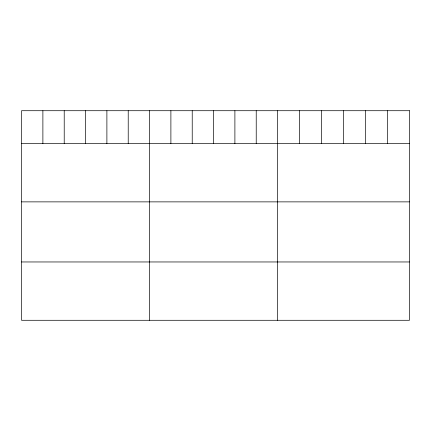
<?xml version="1.0" encoding="UTF-8"?>
<svg xmlns="http://www.w3.org/2000/svg" width="431" height="431" viewBox="0 0 431 431"><rect width="100%" height="100%" fill="white"/><g stroke="black" fill="none" stroke-linecap="round" stroke-linejoin="round"><path stroke-width="0.65" d="M21.55 143.545L409.45 143.545M21.55 201.87L409.45 201.87M21.55 261.962L409.45 261.962M387.469 110.713L387.469 143.545M365.488 110.713L365.488 143.545M343.507 110.713L343.507 143.545M321.526 110.713L321.526 143.545M299.545 110.713L299.545 143.545M277.564 110.713L277.564 320.287M256.229 110.713L256.229 143.545M234.895 110.713L234.895 143.545M213.56 110.713L213.56 143.545M192.226 110.713L192.226 143.545M170.891 110.713L170.891 143.545M149.557 110.713L149.557 320.287M128.222 110.713L128.222 143.545M106.888 110.713L106.888 143.545M85.553 110.713L85.553 143.545M64.219 110.713L64.219 143.545M42.884 110.713L42.884 143.545M409.45 110.713L21.55 110.713L21.55 320.287L409.45 320.287L409.45 110.713"/></g></svg>
